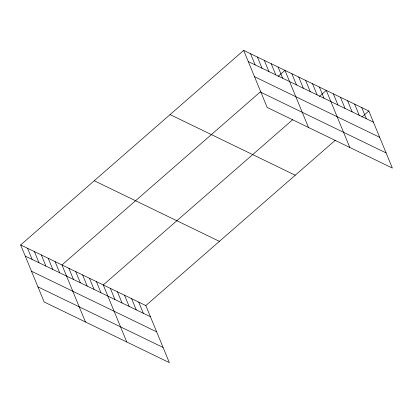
<?xml version="1.0" encoding="UTF-8"?>
<svg xmlns="http://www.w3.org/2000/svg" width="413" height="413" viewBox="0 0 413 413"><rect width="100%" height="100%" fill="white"/><g stroke="black" fill="none" stroke-linecap="round" stroke-linejoin="round"><path stroke-width="0.62" d="M20.65 244.94L145.82 305.548L169.335 362.604L44.165 301.991L20.65 244.94L243.665 50.396L368.835 111.009L392.35 168.06L267.18 107.452L243.665 50.396M260.593 91.665L61.955 264.94L85.47 321.995M278.068 76.415L284.97 70.401L308.485 127.452M292.698 119.693L103.26 284.939L126.781 341.995M319.378 96.42L326.275 90.401L349.79 147.456M145.82 305.548L335.258 140.296M361.933 117.024L368.835 111.009M248.265 61.558L373.435 122.165M254.506 76.704L379.676 137.312M260.939 92.306L386.109 152.918M170.068 114.597L295.238 175.205M94.247 180.739L219.417 241.347M25.25 256.096L150.42 316.709M31.491 271.243L156.661 331.851M37.924 286.849L163.094 347.457M361.742 107.571L366.341 118.732M354.648 104.138L359.248 115.299M347.555 100.705L352.155 111.861M340.462 97.267L345.061 108.428M333.368 93.834L337.968 104.995M319.394 87.066L323.993 98.227M312.507 83.731L317.107 94.892M305.62 80.401L310.22 91.557M298.738 77.066L303.338 88.227M291.852 73.731L296.451 84.892M278.083 67.066L282.683 78.227M271.202 63.731L275.801 74.892M264.315 60.396L268.915 71.557M257.433 57.066L262.033 68.222M250.546 53.731L255.146 64.893M138.727 302.115L143.326 313.271M131.633 298.676L136.233 309.838M124.54 295.243L129.14 306.405M117.447 291.81L122.047 302.966M110.354 288.372L114.953 299.533M96.379 281.604L100.978 292.765M89.492 278.274L94.092 289.43M82.61 274.939L87.21 286.101M75.724 271.604L80.323 282.766M68.842 268.274L73.442 279.431M55.074 261.605L59.673 272.766M48.187 258.27L52.787 269.431M41.305 254.94L45.905 266.096M34.418 251.605L39.018 262.766M27.537 248.27L32.137 259.431"/></g></svg>
